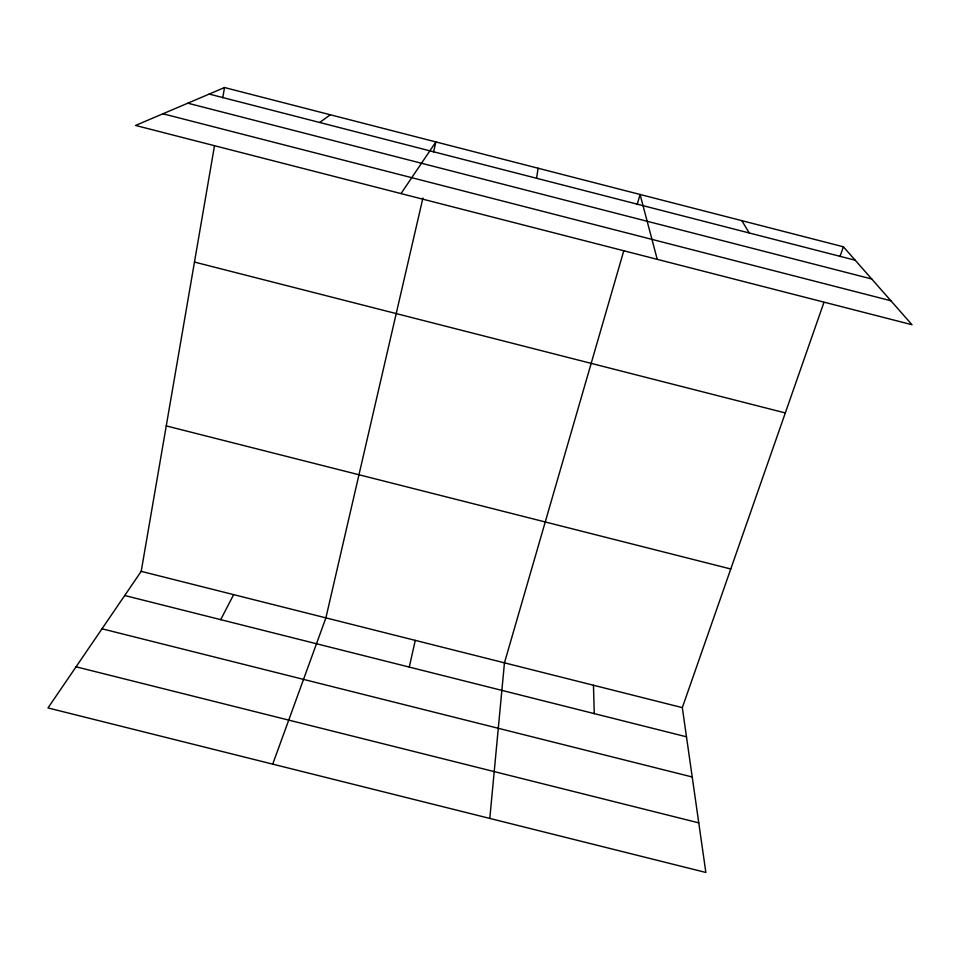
<?xml version="1.0" encoding="UTF-8"?>
<svg xmlns="http://www.w3.org/2000/svg" width="960" height="960" viewBox="0 0 960 960"><rect width="100%" height="100%" fill="white"/><g stroke="black" fill="none" stroke-linecap="round" stroke-linejoin="round"><path stroke-width="1.44" d="M489.804 818.424L504.456 662.832L623.82 250.644M536.58 178.272L538.092 168.228M823.896 302.532L682.32 707.628L705.852 872.46L48 707.94L141.204 571.356L214.44 146.112M222.756 97.788L224.52 87.54L843.384 246.792L912 324.732L135.564 125.448L224.52 87.54M409.272 667.08L415.26 640.38M422.904 198.084L325.896 617.868L272.724 764.136M433.548 152.004L435.876 141.924L401.028 193.584M637.164 204.552L640.08 194.472L657.228 259.344M839.976 256.548L843.384 246.792M220.704 619.656L233.64 594.636M319.668 122.484L330.324 114.768M76.068 666.804L698.772 822.864M141.204 571.356L682.32 707.628M124.728 595.512L686.484 736.812M102.012 628.788L692.22 776.988M166.26 425.904L730.764 568.992M194.472 262.068L785.316 412.944M209.208 94.068L855.216 260.232M187.812 103.188L871.728 278.988M162.96 113.784L890.892 300.756M741.84 220.656L749.256 232.98M593.472 685.248L594.264 713.616"/></g></svg>
